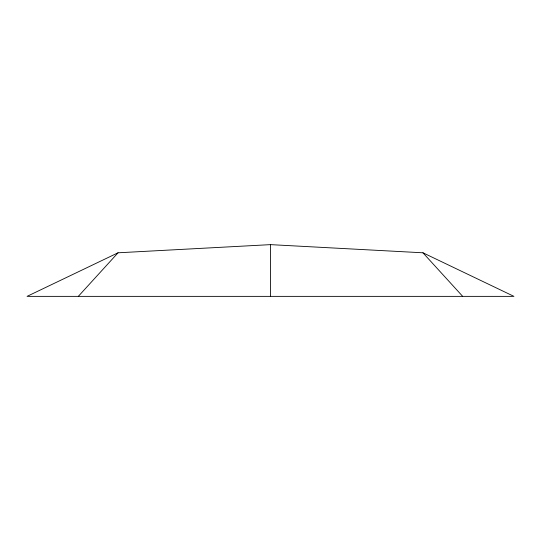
<?xml version="1.0" encoding="UTF-8"?>
<svg xmlns="http://www.w3.org/2000/svg" width="541" height="541" viewBox="0 0 541 541"><rect width="100%" height="100%" fill="white"/><g stroke="black" fill="none" stroke-linecap="round" stroke-linejoin="round"><path stroke-width="0.81" d="M78.31 296.367L118.046 252.796L270.5 244.633L422.954 252.796L513.95 296.367L27.05 296.367L118.046 252.796M422.954 252.796L462.69 296.367M270.5 244.633L270.5 296.367"/></g></svg>
